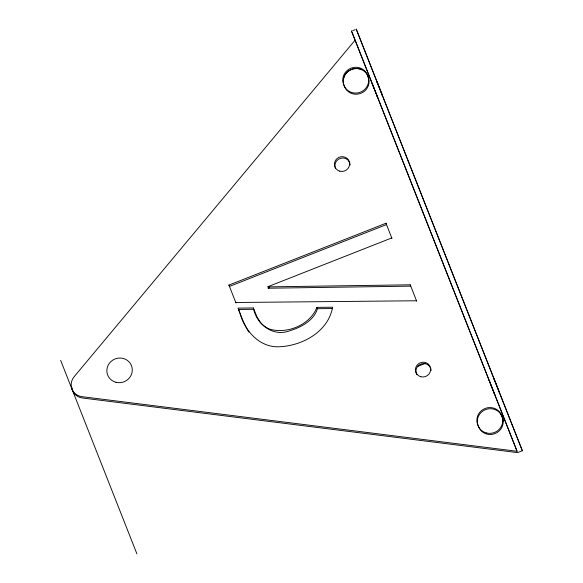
<?xml version="1.0" encoding="UTF-8"?>
<svg xmlns="http://www.w3.org/2000/svg" width="583" height="583" viewBox="0 0 583 583"><rect width="100%" height="100%" fill="white"/><g stroke="black" fill="none" stroke-linecap="round" stroke-linejoin="round"><path stroke-width="0.87" d="M239.977 313.217C244.984 331.333 260.135 348.306 280.394 346.703C303.124 345.376 328.426 331.312 332.587 307.205L316.904 307.358C310.156 324.818 287.237 334.387 269.63 329.111A23.393 22.453 -21.3 0 1 260.171 322.02L257.016 316.897L253.328 307.97L238.017 308.123L243.249 321.466L247.214 329.424M316.904 307.358L317.429 308.699C315.286 316.212 309.099 321.699 302.511 325.438A57.775 55.451 -21.3 0 1 290.327 330.583C273.412 337.404 256.535 324.702 253.328 307.97M355.076 40.198L74.077 376.807A12.79 12.272 -21.3 0 0 71.979 389.101A12.79 12.272 -21.3 0 0 81.897 396.659L517.07 451.278L351.498 31.023L517.07 451.278M352.715 30.622L355.098 29.682M385.975 223.253L386.5 224.586L229.462 286.421L228.937 285.087L385.975 223.253L391.965 238.454M391.761 237.937L267.459 286.88L410.235 284.81L416.714 301.265M269.667 287.55L267.976 288.221L410.76 286.151L410.235 284.81M417.53 366.437L425.131 363.449M522.353 450.746L356.257 29.15L522.353 450.746L517.595 452.619L82.422 397.992A12.79 12.272 -21.3 0 1 71.709 386.944M235.802 302.497L416.524 300.77M253.853 309.311L238.534 309.456L239.693 312.437M317.429 308.699L332.237 308.553M247.607 330.124L248.941 332.135M494.362 379.62L493.918 378.484L499.536 392.76L499.084 391.623M489.603 381.493L489.152 380.356L494.778 394.633L493.801 392.17M377.893 84.054L376.917 81.591L382.535 95.867L381.559 93.397M373.135 85.934L372.158 83.464L377.777 97.74L376.8 95.269M228.937 285.087L235.991 303.007M60.647 360.345L136.903 553.85M502.903 418.827A21.717 20.85 -21.3 0 1 503.552 421.371M501.198 414.994A21.717 20.85 -21.3 0 1 502.007 416.546M343.562 78.712A12.79 12.272 -21.3 0 1 355.951 68.605M356.854 68.612A12.79 12.272 -21.3 0 1 362.05 69.924M416.867 374.687A7.674 7.368 -21.3 0 1 421.545 363.843A7.674 7.368 -21.3 0 1 431.18 370.518M335.553 168.523A7.674 7.368 -21.3 0 1 340.895 158.204A7.674 7.368 -21.3 0 1 350.179 164.974M368.281 77.204L367.385 74.923A12.79 12.272 -21.3 0 0 350.988 68.189A12.79 12.272 -21.3 0 0 343.584 84.287L344.487 86.576A12.79 12.272 -21.3 0 0 360.884 93.309A12.79 12.272 -21.3 0 0 368.281 77.204M502.386 417.494L501.482 415.205A12.79 12.272 -21.3 0 0 485.085 408.472A12.79 12.272 -21.3 0 0 477.688 424.577L478.585 426.858A12.79 12.272 -21.3 0 0 494.982 433.592A12.79 12.272 -21.3 0 0 502.386 417.494M349.232 91.414A12.79 12.272 -21.3 0 0 368.653 80.789A12.79 12.272 -21.3 0 0 349.917 70.04A12.79 12.272 -21.3 0 0 349.232 91.414M486.667 433.023A12.79 12.272 -21.3 0 0 502.342 417.588A12.79 12.272 -21.3 0 0 481.099 412.494A12.79 12.272 -21.3 0 0 486.667 433.023M116.024 382.302A12.79 12.272 -21.3 0 0 131.926 367.086A12.79 12.272 -21.3 0 0 110.77 361.693A12.79 12.272 -21.3 0 0 116.024 382.302M420.737 376.713A7.674 7.368 -21.3 0 0 430.48 367.786A7.674 7.368 -21.3 0 0 417.873 364.273A7.674 7.368 -21.3 0 0 420.737 376.713M339.736 171.169A7.674 7.368 -21.3 0 0 349.479 162.242A7.674 7.368 -21.3 0 0 336.872 158.729A7.674 7.368 -21.3 0 0 339.736 171.169"/></g></svg>
